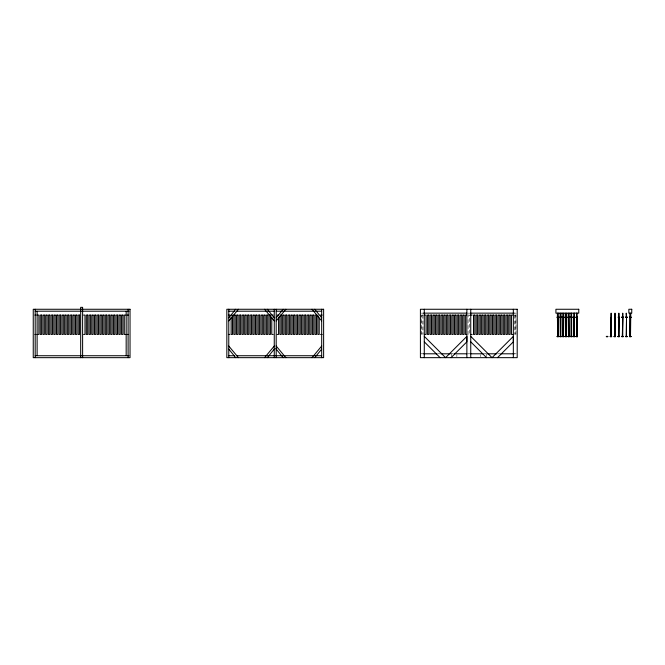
<?xml version="1.0" encoding="UTF-8"?>
<svg xmlns="http://www.w3.org/2000/svg" width="665" height="665" viewBox="0 0 665 665"><rect width="100%" height="100%" fill="white"/><g stroke="black" fill="none" stroke-linecap="round" stroke-linejoin="round"><path stroke-width="0.5" stroke-dasharray="3.33 2.49" d="M421.444 313.14L423.505 313.14M467.778 313.14L469.847 313.14M514.12 313.14L516.181 313.14M423.156 315.077L421.676 315.077L421.676 334.437L423.156 334.437M514.486 315.077L515.949 315.077L515.949 334.437L514.486 334.437M420.413 353.797L423.505 353.797M437.745 353.797L439.981 353.797M451.211 353.797L453.455 353.797M467.778 353.797L469.847 353.797M484.17 353.797L486.414 353.797M497.644 353.797L499.872 353.797M513.338 353.797L516.24 353.797M515.5 315.077L515.5 334.437M514.594 315.077L514.594 334.437M486.231 353.797L486.231 356.698M480.762 354.761L480.762 356.698M456.863 354.761L456.863 356.698M451.385 353.797L451.385 356.698M423.031 315.077L423.031 334.437M422.001 315.077L422.001 334.437M469.432 315.077L468.077 315.077L468.077 334.437L469.432 334.437L469.432 315.077"/><path stroke-width="1" d="M228.768 317.82L235.718 309.267M276.199 317.82L283.149 309.267M267.313 357.662L274.263 349.117M314.736 357.662L321.685 349.117M228.768 320.887L238.444 309.267M276.199 320.887L285.875 309.267M264.579 357.662L274.263 346.049M312.01 357.662L321.685 346.049M451.053 357.662L466.872 341.843L466.872 336.374L445.583 357.662L424.287 336.374M497.52 357.662L513.338 341.843L513.338 336.374L492.042 357.662L470.745 336.374M35.187 311.203L129.01 311.203M228.768 311.203L234.72 311.203M236.009 311.203L274.263 311.203M276.199 311.203L321.685 311.203M423.505 313.14L466.872 313.14M470.745 313.14L514.12 313.14M557.378 313.182L557.669 336.374M558.342 313.182L558.051 336.374M560.088 313.182L560.337 336.083M560.803 336.083L561.052 313.182M562.798 313.182L563.089 336.374M563.762 313.182L563.471 336.374M565.508 313.182L565.799 336.374M566.472 313.182L566.181 336.374M568.218 313.182L568.509 336.374M569.182 313.182L568.891 336.374M570.927 313.182L571.218 336.374M629.813 313.182L630.104 336.374M630.786 313.182L630.495 336.374M34.929 315.077L36.193 315.077M37.548 315.077L38.902 315.077L38.902 334.437L37.548 334.437M83.624 315.077L84.979 315.077L84.979 334.437L83.624 334.437M125.627 315.077L124.272 315.077L124.272 334.437L125.627 334.437M126.982 315.077L128.337 315.077M228.419 315.077L229.774 315.077M231.129 315.077L231.811 315.077M270.339 315.077L269.076 315.077L269.076 334.437L270.431 334.437L270.431 315.077M271.786 315.077L273.14 315.077M277.205 315.077L278.56 315.077M280.256 315.077L281.27 315.077L281.27 334.437L279.915 334.437L279.915 316.099M320.563 315.077L322.176 315.077M424.711 315.077L426.065 315.077L426.065 334.437L424.711 334.437M466.722 315.077L465.367 315.077L465.367 334.437L466.722 334.437M470.787 315.077L472.142 315.077M512.79 315.077L511.435 315.077L511.435 334.437L512.79 334.437M557.145 317.055L558.575 317.055M559.855 317.055L561.285 317.055M562.565 317.055L563.995 317.055M565.275 317.055L566.705 317.055M567.985 317.055L569.415 317.055M570.695 317.055L572.124 317.055M573.405 317.055L574.834 317.055M576.114 317.055L577.553 317.055M621.833 317.055L623.271 317.055M625.707 317.055L627.145 317.055M629.58 317.055L631.019 317.055M557.179 317.205L558.542 317.205M559.888 317.205L561.252 317.205M562.598 317.205L563.962 317.205M565.308 317.205L566.671 317.205M568.018 317.205L569.381 317.205M570.728 317.205L572.091 317.205M573.438 317.205L574.801 317.205M576.148 317.205L577.511 317.205M618.009 317.205L619.364 317.205M621.875 317.205L623.23 317.205M625.748 317.205L627.103 317.205M629.622 317.205L630.977 317.205M557.145 317.404L558.575 317.404M559.855 317.404L561.285 317.404M562.565 317.404L563.995 317.404M565.275 317.404L566.705 317.404M567.985 317.404L569.415 317.404M570.695 317.404L572.124 317.404M573.405 317.404L574.834 317.404M576.114 317.404L577.553 317.404M621.833 317.404L623.271 317.404M625.707 317.404L627.145 317.404M629.58 317.404L631.019 317.404M574.219 317.687L574.02 336.083M34.929 334.437L36.193 334.437M126.982 334.437L128.337 334.437M228.419 334.437L229.774 334.437M273.14 334.437L271.786 334.437L271.786 317.114M277.205 334.437L278.56 334.437L278.56 317.114M320.563 334.437L322.176 334.437M470.787 334.437L472.142 334.437M568.932 336.083L568.6 317.687L568.799 336.083M571.177 336.083L571.642 336.083M573.887 336.083L574.352 336.332M576.597 336.083L577.062 336.083M614.576 336.083L615.042 336.083M618.45 336.083L618.915 336.083M630.063 336.083L630.395 317.687L630.204 336.083M557.145 336.374L558.575 336.374M559.855 336.374L561.285 336.374M562.565 336.374L563.995 336.374M565.275 336.374L566.705 336.374M567.985 336.374L569.415 336.374M570.695 336.374L572.124 336.374M573.405 336.374L574.834 336.374M576.114 336.374L577.553 336.374M606.347 336.374L607.785 336.374M610.221 336.374L611.659 336.374M614.094 336.374L615.532 336.374M617.968 336.374L619.398 336.374M621.833 336.374L623.271 336.374M625.707 336.374L627.145 336.374M629.58 336.374L631.019 336.374M557.179 336.565L558.542 336.565M559.888 336.565L561.252 336.565M562.598 336.565L563.962 336.565M565.308 336.565L566.671 336.565M568.018 336.565L569.381 336.565M570.728 336.565L572.091 336.565M573.438 336.565L574.801 336.565M576.148 336.565L577.511 336.565M606.389 336.565L607.744 336.565M610.262 336.565L611.617 336.565M614.136 336.565L615.491 336.565M618.001 336.565L619.364 336.565M621.875 336.565L623.23 336.565M625.748 336.565L627.103 336.565M629.622 336.565L630.977 336.565M557.145 336.723L558.575 336.723M559.855 336.723L561.285 336.723M562.565 336.723L563.995 336.723M565.275 336.723L566.705 336.723M567.985 336.723L569.415 336.723M570.695 336.723L572.124 336.723M573.405 336.723L574.834 336.723M576.114 336.723L577.553 336.723M606.347 336.723L607.785 336.723M610.221 336.723L611.659 336.723M614.094 336.723L615.532 336.723M617.968 336.723L619.398 336.723M621.833 336.723L623.271 336.723M625.707 336.723L627.145 336.723M629.58 336.723L631.019 336.723M423.505 353.797L436.888 353.797M440.853 353.797L450.28 353.797M454.394 353.797L466.872 353.797M470.745 353.797L483.231 353.797M487.345 353.797L496.772 353.797M500.728 353.797L514.12 353.797M35.187 355.733L129.01 355.733M228.768 355.733L234.72 355.733M236.516 355.733L274.263 355.733M275.227 355.733L321.685 355.733M470.745 341.843L486.564 357.662M424.287 341.843L440.105 357.662M312.01 309.267L321.685 320.887M264.579 309.267L274.263 320.887M276.199 346.049L285.875 357.662M228.768 346.049L238.444 357.662M314.736 309.267L321.685 317.82M267.313 309.267L274.263 317.82M275.751 348.568L283.149 357.662M228.768 349.117L235.718 357.662M626.621 317.404L626.231 313.14L626.28 317.404M622.748 336.374L622.748 313.14L622.365 336.374M618.874 336.374L618.874 313.14L618.492 336.374M618.783 336.083L618.783 317.687L618.583 336.083M615.009 336.374L615.009 313.14L614.618 336.374M614.909 336.083L614.909 317.687L614.718 336.083M611.135 336.374L611.135 313.14L610.744 336.374M577.02 313.14L577.02 336.374M576.929 336.083L576.929 317.687L576.738 336.083M576.638 313.14L576.638 336.374M574.311 313.14L574.311 336.374M573.928 313.14L573.928 336.374M571.601 313.14L571.601 336.374M571.509 336.083L571.509 317.687L571.31 336.083M513.338 309.267L513.338 357.662M470.745 309.267L470.745 357.662M466.872 309.267L466.872 357.662M424.287 309.267L424.287 357.662M321.685 309.267L321.685 357.662M319.208 318.136L319.208 334.437L317.853 334.437L317.853 315.077M276.199 309.267L276.199 357.662M274.263 309.267L274.263 357.662M232.484 315.077L232.484 334.437L231.129 334.437L231.129 317.114M228.768 309.267L228.768 357.662M128.104 309.267L128.104 357.662M126.167 311.328L126.167 355.609M82.61 357.662L82.61 307.338L80.681 307.338L80.681 357.662M37.124 311.328L37.124 355.609M35.187 309.267L35.187 357.662M130.041 309.267L33.25 309.267L33.25 357.662L130.041 357.662L130.041 309.267M323.622 309.267L226.832 309.267L226.832 357.662L323.622 357.662L323.622 309.267M517.204 309.267L420.413 309.267L420.413 357.662L517.204 357.662L517.204 309.267M578.766 309.267L555.923 309.267L555.923 313.14L578.766 313.14L578.766 309.267M631.75 309.267L628.849 309.267L628.849 313.14L631.75 313.14L631.75 309.267M41.612 315.077L40.257 315.077L40.257 334.437L41.612 334.437L41.612 315.077M44.322 315.077L42.967 315.077L42.967 334.437L44.322 334.437L44.322 315.077M47.032 315.077L45.677 315.077L45.677 334.437L47.032 334.437L47.032 315.077M49.742 315.077L48.387 315.077L48.387 334.437L49.742 334.437L49.742 315.077M52.452 315.077L51.097 315.077L51.097 334.437L52.452 334.437L52.452 315.077M55.162 315.077L53.807 315.077L53.807 334.437L55.162 334.437L55.162 315.077M57.872 315.077L56.517 315.077L56.517 334.437L57.872 334.437L57.872 315.077M60.581 315.077L59.227 315.077L59.227 334.437L60.581 334.437L60.581 315.077M63.291 315.077L61.936 315.077L61.936 334.437L63.291 334.437L63.291 315.077M66.001 315.077L64.646 315.077L64.646 334.437L66.001 334.437L66.001 315.077M68.711 315.077L67.356 315.077L67.356 334.437L68.711 334.437L68.711 315.077M71.421 315.077L70.066 315.077L70.066 334.437L71.421 334.437L71.421 315.077M74.131 315.077L72.776 315.077L72.776 334.437L74.131 334.437L74.131 315.077M76.841 315.077L75.486 315.077L75.486 334.437L76.841 334.437L76.841 315.077M79.559 315.077L78.204 315.077L78.204 334.437L79.559 334.437L79.559 315.077M87.689 315.077L86.334 315.077L86.334 334.437L87.689 334.437L87.689 315.077M90.398 315.077L89.044 315.077L89.044 334.437L90.398 334.437L90.398 315.077M93.108 315.077L91.753 315.077L91.753 334.437L93.108 334.437L93.108 315.077M95.818 315.077L94.463 315.077L94.463 334.437L95.818 334.437L95.818 315.077M98.528 315.077L97.173 315.077L97.173 334.437L98.528 334.437L98.528 315.077M101.238 315.077L99.883 315.077L99.883 334.437L101.238 334.437L101.238 315.077M103.948 315.077L102.593 315.077L102.593 334.437L103.948 334.437L103.948 315.077M106.658 315.077L105.303 315.077L105.303 334.437L106.658 334.437L106.658 315.077M109.368 315.077L108.013 315.077L108.013 334.437L109.368 334.437L109.368 315.077M112.077 315.077L110.722 315.077L110.722 334.437L112.077 334.437L112.077 315.077M114.787 315.077L113.432 315.077L113.432 334.437L114.787 334.437L114.787 315.077M117.497 315.077L116.142 315.077L116.142 334.437L117.497 334.437L117.497 315.077M120.207 315.077L118.852 315.077L118.852 334.437L120.207 334.437L120.207 315.077M122.917 315.077L121.562 315.077L121.562 334.437L122.917 334.437L122.917 315.077M235.194 315.077L233.839 315.077L233.839 334.437L235.194 334.437L235.194 315.077M237.904 315.077L236.549 315.077L236.549 334.437L237.904 334.437L237.904 315.077M240.614 315.077L239.259 315.077L239.259 334.437L240.614 334.437L240.614 315.077M243.324 315.077L241.969 315.077L241.969 334.437L243.324 334.437L243.324 315.077M246.033 315.077L244.678 315.077L244.678 334.437L246.033 334.437L246.033 315.077M248.743 315.077L247.388 315.077L247.388 334.437L248.743 334.437L248.743 315.077M251.453 315.077L250.098 315.077L250.098 334.437L251.453 334.437L251.453 315.077M254.163 315.077L252.808 315.077L252.808 334.437L254.163 334.437L254.163 315.077M256.873 315.077L255.518 315.077L255.518 334.437L256.873 334.437L256.873 315.077M259.591 315.077L258.228 315.077L258.228 334.437L259.591 334.437L259.591 315.077M262.301 315.077L260.946 315.077L260.946 334.437L262.301 334.437L262.301 315.077M265.011 315.077L263.656 315.077L263.656 334.437L265.011 334.437L265.011 315.077M267.721 315.077L266.366 315.077L266.366 334.437L267.721 334.437L267.721 315.077M283.98 315.077L282.625 315.077L282.625 334.437L283.98 334.437L283.98 315.077M286.69 315.077L285.335 315.077L285.335 334.437L286.69 334.437L286.69 315.077M289.4 315.077L288.045 315.077L288.045 334.437L289.4 334.437L289.4 315.077M292.11 315.077L290.755 315.077L290.755 334.437L292.11 334.437L292.11 315.077M294.819 315.077L293.465 315.077L293.465 334.437L294.819 334.437L294.819 315.077M297.529 315.077L296.174 315.077L296.174 334.437L297.529 334.437L297.529 315.077M300.239 315.077L298.884 315.077L298.884 334.437L300.239 334.437L300.239 315.077M302.949 315.077L301.594 315.077L301.594 334.437L302.949 334.437L302.949 315.077M305.659 315.077L304.304 315.077L304.304 334.437L305.659 334.437L305.659 315.077M308.369 315.077L307.014 315.077L307.014 334.437L308.369 334.437L308.369 315.077M311.079 315.077L309.724 315.077L309.724 334.437L311.079 334.437L311.079 315.077M313.789 315.077L312.434 315.077L312.434 334.437L313.789 334.437L313.789 315.077M316.498 315.077L315.144 315.077L315.144 334.437L316.498 334.437L316.498 315.077M428.775 315.077L427.42 315.077L427.42 334.437L428.775 334.437L428.775 315.077M431.485 315.077L430.13 315.077L430.13 334.437L431.485 334.437L431.485 315.077M434.195 315.077L432.84 315.077L432.84 334.437L434.195 334.437L434.195 315.077M436.905 315.077L435.55 315.077L435.55 334.437L436.905 334.437L436.905 315.077M439.623 315.077L438.26 315.077L438.26 334.437L439.623 334.437L439.623 315.077M442.333 315.077L440.978 315.077L440.978 334.437L442.333 334.437L442.333 315.077M445.043 315.077L443.688 315.077L443.688 334.437L445.043 334.437L445.043 315.077M447.753 315.077L446.398 315.077L446.398 334.437L447.753 334.437L447.753 315.077M450.463 315.077L449.108 315.077L449.108 334.437L450.463 334.437L450.463 315.077M453.173 315.077L451.818 315.077L451.818 334.437L453.173 334.437L453.173 315.077M455.882 315.077L454.527 315.077L454.527 334.437L455.882 334.437L455.882 315.077M458.592 315.077L457.237 315.077L457.237 334.437L458.592 334.437L458.592 315.077M461.302 315.077L459.947 315.077L459.947 334.437L461.302 334.437L461.302 315.077M464.012 315.077L462.657 315.077L462.657 334.437L464.012 334.437L464.012 315.077M474.852 315.077L473.497 315.077L473.497 334.437L474.852 334.437L474.852 315.077M477.561 315.077L476.207 315.077L476.207 334.437L477.561 334.437L477.561 315.077M480.271 315.077L478.916 315.077L478.916 334.437L480.271 334.437L480.271 315.077M482.981 315.077L481.626 315.077L481.626 334.437L482.981 334.437L482.981 315.077M485.691 315.077L484.336 315.077L484.336 334.437L485.691 334.437L485.691 315.077M488.401 315.077L487.046 315.077L487.046 334.437L488.401 334.437L488.401 315.077M491.111 315.077L489.756 315.077L489.756 334.437L491.111 334.437L491.111 315.077M493.821 315.077L492.466 315.077L492.466 334.437L493.821 334.437L493.821 315.077M496.531 315.077L495.176 315.077L495.176 334.437L496.531 334.437L496.531 315.077M499.24 315.077L497.886 315.077L497.886 334.437L499.24 334.437L499.24 315.077M501.95 315.077L500.595 315.077L500.595 334.437L501.95 334.437L501.95 315.077M504.66 315.077L503.305 315.077L503.305 334.437L504.66 334.437L504.66 315.077M507.37 315.077L506.015 315.077L506.015 334.437L507.37 334.437L507.37 315.077M510.08 315.077L508.725 315.077L508.725 334.437L510.08 334.437L510.08 315.077M557.96 317.687L557.76 336.083L557.96 317.687M563.38 317.687L563.18 336.083L563.38 317.687M566.09 317.687L565.89 336.083L566.09 317.687M611.035 317.687L610.844 336.083L611.035 317.687M622.648 317.687L622.457 336.083L622.648 317.687M626.521 317.687L626.33 336.083L626.521 317.687"/></g></svg>
